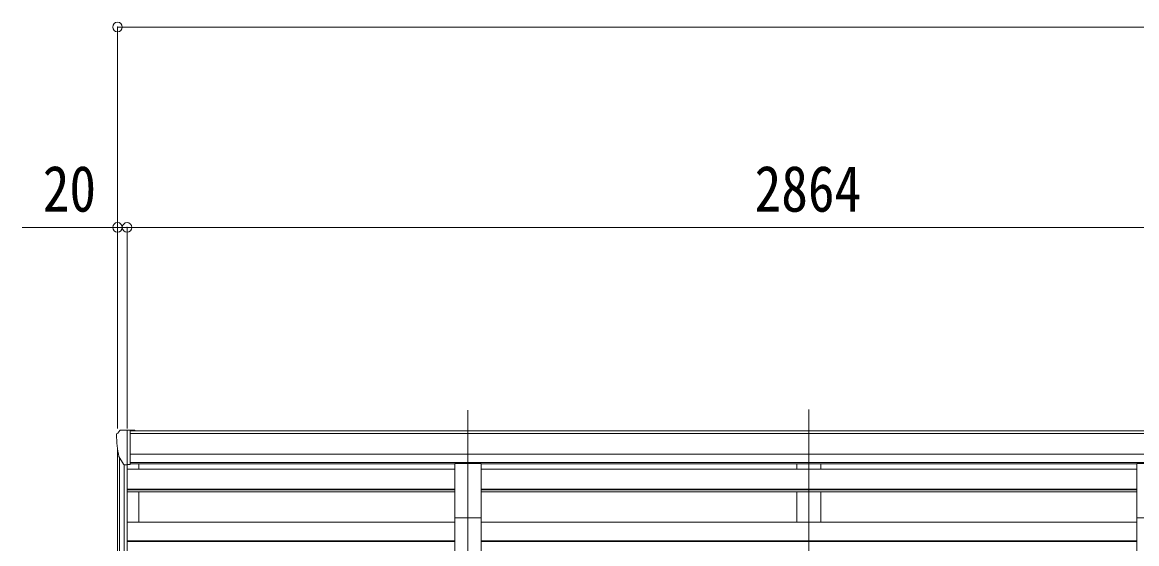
# Model space of a CAD drawing. Units: millimetres at full size. Extents: x -5590 to 5652, y -3902 to 3858.
# Drawn here: x -981 to 1360, y 1112 to 2208 of the extents above; entities that cross this region are included whole.
import ezdxf
from ezdxf.enums import TextEntityAlignment as Align

# ---------------------------------------------------------------- set-up
doc = ezdxf.new("R2010")
doc.units = ezdxf.units.MM
doc.header["$LTSCALE"] = 20
doc.header["$PDMODE"] = 32
doc.header["$PDSIZE"] = 20
for name, color, linetype, lineweight in [('0-1_本体', 4, 'Continuous', 9), ('0-2_部品', 7, 'Continuous', 9), ('0-8_PARTS2', 2, 'Continuous', 9), ('0-A_寸法', 6, 'Continuous', 9)]:
    doc.layers.add(name, color=color, linetype=linetype, lineweight=lineweight)
doc.styles.add('ＭＳ ゴシック', font='')
doc.styles.get('ＭＳ ゴシック').set_extended_font_data('MS Gothic')

msp = doc.modelspace()

# ---------------------------------------------------------------- linework, layer by layer
at = {"layer": '0-1_本体'}
for p, q in [((2096.85, 1348.87), (-754.15, 1348.87)), ((2096.85, 1343.52), (-754.15, 1343.52)), ((-780.65, 999.35), (-780.65, 1312.12)), ((-776.36, 1293.32), (-776.36, 975.08)), ((2096.85, 1299.99), (-754.15, 1299.99)), ((-766.65, 1277.96), (-766.65, 957.08)), ((-760.65, 1277.49), (-760.65, 1001.52)), ((-72.15, 1268.69), (-760.65, 1268.69)), ((2096.85, 1282.32), (-754.15, 1282.32)), ((-72.15, 1279.95), (-754.15, 1279.95)), ((-735.65, 1268.69), (-735.65, 1279.95)), ((1359.75, 1279.95), (-17.15, 1279.95)), ((1359.75, 1268.69), (-17.15, 1268.69)), ((646.25, 1279.88), (646.25, 1268.69)), ((696.25, 1279.88), (696.25, 1268.69)), ((-72.15, 1226.77), (-760.65, 1226.77)), ((-72.15, 1225.27), (-760.65, 1225.27)), ((-72.15, 1221.07), (-760.65, 1221.07)), ((-735.65, 1157.33), (-735.65, 1221.07)), ((1359.75, 1226.77), (-17.15, 1226.77)), ((1359.75, 1225.27), (-17.15, 1225.27)), ((1359.75, 1221.07), (-17.15, 1221.07)), ((646.25, 1221.07), (646.25, 1157.33)), ((696.25, 1221.07), (696.25, 1157.33)), ((-72.16, 1157.33), (-760.65, 1157.33)), ((-72.15, 850.11), (-72.15, 1166.9)), ((1359.74, 1157.33), (-17.16, 1157.33)), ((-17.15, 1166.9), (-17.15, 850.11)), ((1359.75, 850.11), (1359.75, 1166.9)), ((-72.15, 1117.89), (-760.65, 1117.89)), ((-72.15, 1116.42), (-760.65, 1116.42)), ((1359.75, 1117.89), (-17.15, 1117.89)), ((1359.75, 1116.42), (-17.15, 1116.42))]:
    msp.add_line(p, q, dxfattribs=at)
at = {"layer": '0-2_部品'}
for p, q in [((-782.65, 1341.1), (-782.65, 1340.47)), ((-775.74, 1349.91), (-779.8, 1344.1)), ((-772.65, 1350.47), (-774.98, 1350.33)), ((-772.65, 1350.47), (-754.15, 1350.47)), ((-760.65, 1277.49), (-760.65, 1350.47)), ((-754.15, 1350.47), (-744.15, 1350.39)), ((-754.15, 1278.49), (-754.15, 1350.47)), ((-744.15, 1348.87), (-744.15, 1350.39)), ((-768.27, 1279.3), (-777.55, 1295.37)), ((-760.65, 1277.49), (-765.86, 1277.81)), ((-754.15, 1278.49), (-760.65, 1278.49)), ((-17.15, 1280.63), (-72.15, 1280.63)), ((-72.15, 1166.47), (-72.15, 1280.63)), ((-17.15, 1166.47), (-17.15, 1280.63)), ((1414.75, 1280.63), (1359.75, 1280.63)), ((1359.75, 1166.47), (1359.75, 1280.63)), ((-17.15, 1166.47), (-72.15, 1166.47)), ((1414.75, 1166.47), (1359.75, 1166.47))]:
    msp.add_line(p, q, dxfattribs=at)
for centre, radius, start, end in [((-779.65, 1341.1), 3, 93, 180), ((-580.65, 1340.47), 202, 180, 192.90261), ((-774.92, 1349.33), 1, 93.5, 145), ((-765.67, 1280.8), 3, 210, 266.5)]:
    msp.add_arc(centre, radius, start, end, dxfattribs=at)
at = {"layer": '0-8_PARTS2'}
for p, q in [((-44.65, 1392.39), (-44.65, -1571.07)), ((671.25, 1393.81), (671.25, 987.01))]:
    msp.add_line(p, q, dxfattribs=at)
at = {"layer": '0-A_寸法'}
for p, q in [((-780.65, 2197.72), (-780.65, 1776.67)), ((-780.65, 2197.72), (4987.35, 2197.72)), ((-780.65, 1776.67), (-980.65, 1776.67)), ((-780.65, 1776.67), (-780.65, 1354.05)), ((-760.65, 1776.67), (-780.65, 1776.67)), ((-760.65, 1776.67), (-760.65, 1354.05)), ((2103.35, 1776.67), (-760.65, 1776.67))]:
    msp.add_line(p, q, dxfattribs=at)
for p in [(-780.65, 2197.72), (-780.65, 1776.67), (-760.65, 1776.67)]:
    msp.add_point(p, dxfattribs=at)

# ---------------------------------------------------------------- texts
at = {"layer": '0-A_寸法', "color": 7, "style": 'ＭＳ ゴシック', "width": 0.85}
for s, p in [('20', (-937.65, 1780.67)), ('2864', (557.35, 1780.67))]:
    msp.add_text(s, height=96.77, dxfattribs=at).set_placement(p, align=Align.BOTTOM_LEFT)

doc.saveas('drawing.dxf')
